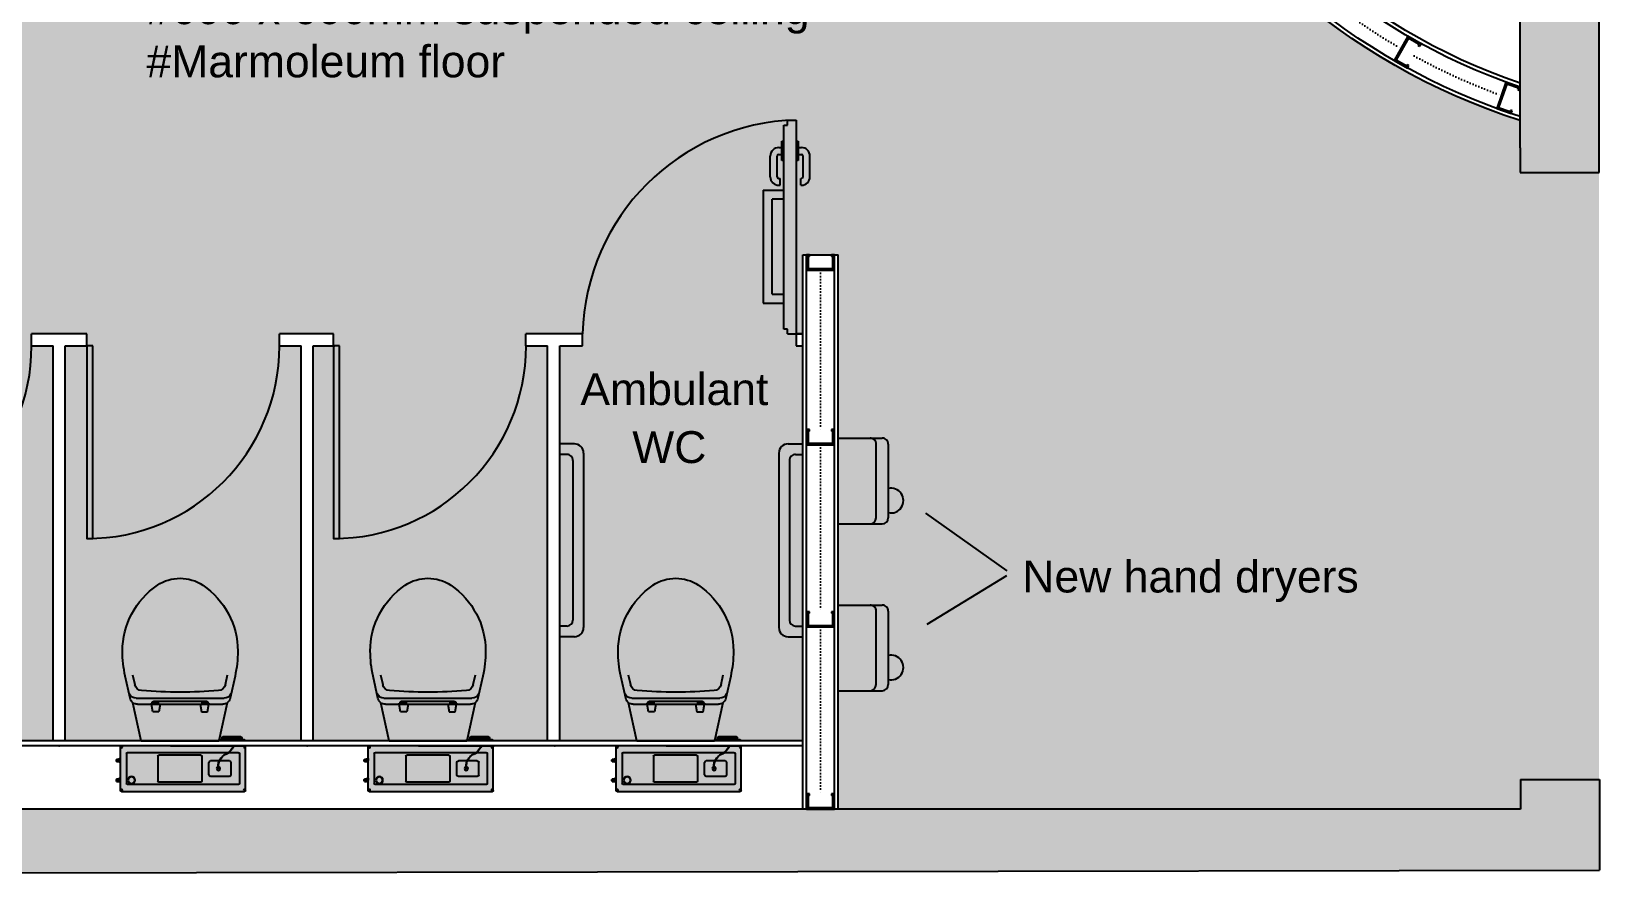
# Model space of a CAD drawing. Extents: x 210 to 10774, y 75 to 5506.
# Drawn here: x 5606 to 10774, y 75 to 2849 of the extents above; entities that cross this region are included whole.
import ezdxf

# ---------------------------------------------------------------- set-up
doc = ezdxf.new("R2010")
doc.units = 0
doc.linetypes.add('BATTING', pattern=[10.16254, 0.00254, -2.54, -5.08, -2.54])
doc.layers.get('0').update_dxf_attribs({"linetype": 'CONTINUOUS'})
for name, color, linetype in [('A-SANITARY', 7, 'CONTINUOUS'), ('A-SANITARYFIXTURE-G', 7, 'CONTINUOUS'), ('A-WALL_HATCH', 254, 'CONTINUOUS'), ('A-WINDOW-G', 7, 'CONTINUOUS'), ('ANTI-STATIC_CARPET', 7, 'CONTINUOUS'), ('DOORS', 7, 'CONTINUOUS'), ('NEW_WALL', 7, 'CONTINUOUS'), ('TEXT_EXTRA', 7, 'CONTINUOUS'), ('WALLS', 7, 'CONTINUOUS')]:
    doc.layers.add(name, color=color, linetype=linetype)
doc.styles.get("Standard").update_dxf_attribs({"font": 'arial.ttf'})

# ---------------------------------------------------------------- blocks, each defined once
blk = doc.blocks.new('*U6')
at = {"layer": 'A-WALL_HATCH', "color": 254, "linetype": 'CONTINUOUS'}
for points in [[(10512.8, 2384.3), (10512.8, 5505.7), (10772.4, 2384.3)], [(10772.4, 2384.3), (10512.8, 5505.7), (10772.4, 5505.7)]]:
    blk.add_solid(points, dxfattribs=at)
blk = doc.blocks.new('*U7')
at = {"layer": 'ANTI-STATIC_CARPET', "color": 7, "linetype": 'CONTINUOUS'}
for points in [[(5738.4, 1852.6), (5738.4, 5247), (5789.5, 1852.6)], [(5789.5, 1852.6), (5738.4, 5247), (5789.5, 5247)], [(5789.5, 512.6), (5789.5, 5247), (6423.8, 512.6)], [(6423.8, 512.6), (5789.5, 5247), (6423.8, 5247)], [(6423.8, 1852.6), (6423.8, 5247), (6495, 1852.6)], [(6495, 1852.6), (6423.8, 5247), (6495, 5247)], [(6495, 1852.6), (6495, 5247), (6535, 1852.6)], [(6535, 1852.6), (6495, 5247), (6535, 5247)], [(6535, 1852.6), (6535, 5247), (6602.2, 1852.6)], [(6602.2, 1852.6), (6535, 5247), (6602.2, 5247)], [(6602.2, 512.6), (6602.2, 5247), (7236.4, 512.6)], [(7236.4, 512.6), (6602.2, 5247), (7236.4, 5247)], [(7236.4, 1852.6), (7236.4, 5247), (7307.6, 1852.6)], [(7307.6, 1852.6), (7236.4, 5247), (7307.6, 5247)], [(7307.6, 1852.6), (7307.6, 5247), (7347.6, 1852.6)], [(7347.6, 1852.6), (7307.6, 5247), (7347.6, 5247)], [(7347.6, 1852.6), (7347.6, 5247), (7422.8, 1852.6)], [(7422.8, 1852.6), (7347.6, 5247), (7422.8, 5247)], [(7422.8, 1852.6), (7422.8, 5247), (7422.8, 1812.6)], [(7422.8, 1812.6), (7422.8, 5247), (7422.8, 5247)], [(7422.8, 512.6), (7422.8, 5247), (8127, 512.6)], [(8127, 512.6), (7422.8, 5247), (8127, 5247)], [(8127, 1852.6), (8127, 5247), (8148.3, 1852.6)], [(8148.3, 1852.6), (8127, 5247), (8148.3, 5247)], [(8148.3, 2112.3), (8148.3, 5247), (8265.3, 2112.3)], [(8265.3, 2112.3), (8148.3, 5247), (8265.3, 5247)], [(8265.3, 287.3), (8265.3, 5247), (8947, 287.3)], [(8947, 287.3), (8265.3, 5247), (8947, 5247)], [(4972.8, 512.6), (4972.8, 5196.7), (5607.1, 512.6)], [(5607.1, 512.6), (4972.8, 5196.7), (5607.1, 5196.7)], [(5607.1, 1852.6), (5607.1, 5196.7), (5678.3, 1852.6)], [(5678.3, 1852.6), (5607.1, 5196.7), (5678.3, 5196.7)], [(5678.3, 1852.6), (5678.3, 5196.7), (5718.3, 1852.6)], [(5718.3, 1852.6), (5678.3, 5196.7), (5718.3, 5196.7)], [(5718.3, 1852.6), (5718.3, 5196.7), (5738.4, 1852.6)], [(5738.4, 1852.6), (5718.3, 5196.7), (5738.4, 5196.7)], [(8947, 287.3), (8947, 5184.1), (8988.5, 287.3)], [(8988.5, 287.3), (8947, 5184.1), (8988.5, 4514.5)], [(9104.3, 287.3), (9104.3, 4846.8), (9210.4, 287.3)], [(9210.4, 287.3), (9104.3, 4846.8), (9210.4, 4846.8)], [(9074.8, 287.3), (8988.5, 4514.5), (9074.8, 4527)], [(8988.5, 287.3), (8988.5, 4514.5), (9074.8, 287.3)], [(9104.3, 287.3), (9074.8, 4527), (9104.3, 4531.3)], [(9074.8, 287.3), (9074.8, 4527), (9104.3, 287.3)], [(9210.4, 287.3), (9210.4, 3714.6), (9317.1, 287.3)], [(9317.1, 287.3), (9210.4, 3714.6), (9317.1, 3516.7)], [(9317.1, 287.3), (9317.1, 3516.7), (9352.3, 287.3)], [(9352.3, 287.3), (9317.1, 3516.7), (9352.3, 3451.4)], [(9352.3, 287.3), (9352.3, 3451.4), (9463.1, 287.3)], [(9463.1, 287.3), (9352.3, 3451.4), (9463.1, 3300.8)], [(9463.1, 287.3), (9463.1, 3300.8), (9529.5, 287.3)], [(9529.5, 287.3), (9463.1, 3300.8), (9529.5, 3210.5)], [(9529.5, 287.3), (9529.5, 3210.5), (9647.2, 287.3)], [(9647.2, 287.3), (9529.5, 3210.5), (9647.2, 3090)], [(9647.2, 287.3), (9647.2, 3090), (9738.5, 287.3)], [(9738.5, 287.3), (9647.2, 3090), (9738.5, 2996.5)], [(9738.5, 287.3), (9738.5, 2996.5), (9865.4, 287.3)], [(9865.4, 287.3), (9738.5, 2996.5), (9865.4, 2898.5)], [(9865.4, 287.3), (9865.4, 2898.5), (9975.2, 287.3)], [(9975.2, 287.3), (9865.4, 2898.5), (9975.2, 2813.7)], [(9975.2, 287.3), (9975.2, 2813.7), (10112.8, 287.3)], [(10112.8, 287.3), (9975.2, 2813.7), (10112.8, 2735.2)], [(10112.8, 287.3), (10112.8, 2735.2), (10235, 287.3)], [(10235, 287.3), (10112.8, 2735.2), (10235, 2665.5)], [(10235, 287.3), (10235, 2665.5), (10512.8, 287.3)], [(10512.8, 287.3), (10235, 2665.5), (10512.8, 2554.8)], [(10512.8, 287.3), (10512.8, 2384.3), (10513.7, 287.3)], [(10513.7, 287.3), (10512.8, 2384.3), (10513.7, 2384.3)], [(10513.7, 384.3), (10513.7, 2384.3), (10772.4, 384.3)], [(10772.4, 384.3), (10513.7, 2384.3), (10772.4, 2384.3)], [(5607.1, 512.6), (5607.1, 1812.6), (5678.3, 512.6)], [(5678.3, 512.6), (5607.1, 1812.6), (5678.3, 1812.6)], [(5718.3, 512.6), (5718.3, 1812.6), (5738.4, 512.6)], [(5738.4, 512.6), (5718.3, 1812.6), (5738.4, 1812.6)], [(5738.4, 512.6), (5738.4, 1812.6), (5789.5, 512.6)], [(5789.5, 512.6), (5738.4, 1812.6), (5789.5, 1812.6)], [(6423.8, 512.6), (6423.8, 1812.6), (6495, 512.6)], [(6495, 512.6), (6423.8, 1812.6), (6495, 1812.6)], [(6535, 512.6), (6535, 1812.6), (6602.2, 512.6)], [(6602.2, 512.6), (6535, 1812.6), (6602.2, 1812.6)], [(7236.4, 512.6), (7236.4, 1812.6), (7307.6, 512.6)], [(7307.6, 512.6), (7236.4, 1812.6), (7307.6, 1812.6)], [(7347.6, 512.6), (7347.6, 1812.6), (7422.8, 512.6)], [(7422.8, 512.6), (7347.6, 1812.6), (7422.8, 1812.6)], [(7422.8, 512.6), (7422.8, 1812.6), (7422.8, 512.6)], [(7422.8, 512.6), (7422.8, 1812.6), (7422.8, 1812.6)], [(8127, 512.6), (8127, 1812.6), (8148.3, 512.6)], [(8148.3, 512.6), (8127, 1812.6), (8148.3, 1812.6)]]:
    blk.add_solid(points, dxfattribs=at)
blk = doc.blocks.new('*U23')
at = {"color": 254, "linetype": 'CONTINUOUS'}
for points in [[(0, 68.7), (0, 213.6), (0.3, 65.2)], [(0.3, 65.2), (0, 213.6), (0.3, 213.6)], [(0.3, 65.2), (0.3, 213.6), (1.2, 61.9)], [(1.2, 61.9), (0.3, 213.6), (1.2, 213.6)], [(1.2, 61.9), (1.2, 213.6), (2.7, 58.7)], [(2.7, 58.7), (1.2, 213.6), (2.7, 213.6)], [(2.7, 58.7), (2.7, 213.6), (4.7, 55.9)], [(4.7, 55.9), (2.7, 213.6), (4.7, 213.6)], [(4.7, 55.9), (4.7, 213.6), (7.1, 53.4)], [(7.1, 53.4), (4.7, 213.6), (7.1, 213.6)], [(7.1, 53.4), (7.1, 213.6), (10, 51.4)], [(10, 51.4), (7.1, 213.6), (10, 213.6)], [(10, 51.4), (10, 213.6), (13.2, 49.9)], [(13.2, 49.9), (10, 213.6), (13.2, 213.6)], [(13.2, 49.9), (13.2, 213.6), (16.5, 49)], [(16.5, 49), (13.2, 213.6), (16.5, 213.6)], [(16.5, 49), (16.5, 213.6), (20, 48.7)], [(20, 48.7), (16.5, 213.6), (20, 213.6)], [(20, 48.7), (20, 213.6), (35.7, 48.7)], [(35.7, 48.7), (20, 213.6), (35.7, 213.6)], [(35.7, 48.7), (35.7, 213.6), (35.9, 48.7)], [(35.9, 48.7), (35.7, 213.6), (35.9, 213.6)], [(35.9, 48.7), (35.9, 213.6), (36.5, 48.7)], [(36.5, 48.7), (35.9, 213.6), (36.5, 213.6)], [(36.5, 48.7), (36.5, 213.6), (36.7, 48.7)], [(36.7, 48.7), (36.5, 213.6), (36.7, 213.6)], [(36.7, 30.6), (36.7, 213.6), (38.8, 23.9)], [(38.8, 23.9), (36.7, 213.6), (38.8, 213.6)], [(38.8, 23.9), (38.8, 213.6), (42.5, 16.8)], [(42.5, 16.8), (38.8, 213.6), (42.5, 213.6)], [(42.5, 16.8), (42.5, 213.6), (47.6, 10.6)], [(47.6, 10.6), (42.5, 213.6), (47.6, 213.6)], [(47.6, 10.6), (47.6, 213.6), (53.8, 5.5)], [(53.8, 5.5), (47.6, 213.6), (53.8, 213.6)], [(53.8, 5.5), (53.8, 213.6), (60.9, 1.8)], [(60.9, 1.8), (53.8, 213.6), (60.9, 213.6)], [(60.9, 1.8), (60.9, 213.6), (68.5, -0.6)], [(68.5, -0.6), (60.9, 213.6), (68.5, 213.6)], [(68.5, -0.6), (68.5, 213.6), (76.5, -1.3)], [(76.5, -1.3), (68.5, 213.6), (76.5, 213.6)], [(76.5, -1.3), (76.5, 213.6), (83.8, -0.7)], [(83.8, -0.7), (76.5, 213.6), (83.8, 213.6)], [(83.8, -0.7), (83.8, 213.6), (90.9, 1.3)], [(90.9, 1.3), (83.8, 213.6), (90.9, 213.6)], [(90.9, 1.3), (90.9, 213.6), (97.5, 4.5)], [(97.5, 4.5), (90.9, 213.6), (97.5, 213.6)], [(97.5, 4.5), (97.5, 213.6), (103.4, 8.8)], [(103.4, 8.8), (97.5, 213.6), (103.4, 213.6)], [(103.4, 8.8), (103.4, 213.6), (108.5, 14.1)], [(108.5, 14.1), (103.4, 213.6), (108.5, 213.6)], [(108.5, 14.1), (108.5, 213.6), (112.5, 20.2)], [(112.5, 20.2), (108.5, 213.6), (112.5, 213.6)], [(112.5, 20.2), (112.5, 213.6), (115.3, 27)], [(115.3, 27), (112.5, 213.6), (115.3, 213.6)], [(115.3, 27), (115.3, 213.6), (116.2, 31)], [(116.2, 31), (115.3, 213.6), (116.2, 213.6)], [(116.2, 48.7), (116.2, 213.6), (117, 48.7)], [(117, 48.7), (116.2, 213.6), (117, 213.6)], [(117, 48.7), (117, 213.6), (117.3, 48.7)], [(117.3, 48.7), (117, 213.6), (117.3, 213.6)], [(117.3, 48.7), (117.3, 213.6), (262, 48.7)], [(262, 48.7), (117.3, 213.6), (262, 213.6)], [(262, 48.7), (262, 213.6), (265.9, 49.1)], [(265.9, 49.1), (262, 213.6), (265.9, 213.6)], [(265.9, 49.1), (265.9, 213.6), (269.7, 50.2)], [(269.7, 50.2), (265.9, 213.6), (269.7, 213.6)], [(269.7, 50.2), (269.7, 213.6), (273.1, 52.1)], [(273.1, 52.1), (269.7, 213.6), (273.1, 213.6)], [(273.1, 52.1), (273.1, 213.6), (276.1, 54.6)], [(276.1, 54.6), (273.1, 213.6), (276.1, 213.6)], [(276.1, 54.6), (276.1, 213.6), (278.6, 57.6)], [(278.6, 57.6), (276.1, 213.6), (278.6, 213.6)], [(278.6, 57.6), (278.6, 213.6), (280.5, 61.1)], [(280.5, 61.1), (278.6, 213.6), (280.5, 213.6)], [(280.5, 61.1), (280.5, 213.6), (281.6, 64.8)], [(281.6, 64.8), (280.5, 213.6), (281.6, 213.6)], [(281.6, 64.8), (281.6, 213.6), (282, 68.7)], [(282, 68.7), (281.6, 213.6), (282, 213.6)], [(35.9, 36.8), (35.7, 39.5), (35.9, 44.1)], [(36.5, 31.5), (35.9, 44.1), (36.5, 47.1)], [(35.9, 36.8), (35.9, 44.1), (36.5, 31.5)], [(36.7, 30.6), (36.5, 47.1), (36.7, 48.7)], [(36.5, 31.5), (36.5, 47.1), (36.7, 30.6)], [(116.2, 31), (116.2, 48.7), (117, 34.1)], [(117, 34.1), (116.2, 48.7), (117, 43.6)], [(117, 34.1), (117, 43.6), (117.3, 41.4)]]:
    blk.add_solid(points, dxfattribs=at)
blk = doc.blocks.new('A$C46FF5BAC')
at = {"layer": 'A-SANITARYFIXTURE-G'}
for p, q in [((0, 213.6), (282, 213.6)), ((0, 213.6), (0, 68.7)), ((282, 213.6), (282, 68.7)), ((20, 88.7), (262, 88.7)), ((262, 48.7), (20, 48.7))]:
    blk.add_line(p, q, dxfattribs=at)
for centre, radius, start, end in [((20, 108.7), 20, 180, 270), ((262, 108.7), 20, 270, 0), ((20, 68.7), 20, 180, 270), ((262, 68.7), 20, 270, 0), ((76.5, 39.5), 40.8, 166.9264, 13.0736)]:
    blk.add_arc(centre, radius, start, end, dxfattribs=at)
at = {"color": 254}
blk.add_blockref('*U23', (0, 0), dxfattribs=at)
blk = doc.blocks.new('*U22')
at = {"layer": 'A-SANITARY', "color": 254, "linetype": 'CONTINUOUS'}
for points in [[(149.8, 167), (120.5, 664), (149.8, 682)], [(181.7, 167), (149.8, 682), (181.7, 694.8)], [(149.8, 167), (149.8, 682), (181.7, 167)], [(215.4, 167), (181.7, 694.8), (215.4, 702)], [(181.7, 167), (181.7, 694.8), (215.4, 167)], [(215.4, 167), (215.4, 702), (249, 167)], [(249, 167), (215.4, 702), (249, 694.8)], [(249, 167), (249, 694.8), (281, 167)], [(281, 167), (249, 694.8), (281, 682)], [(281, 167), (281, 682), (310.3, 167)], [(310.3, 167), (281, 682), (310.3, 664.1)], [(77.3, 213.7), (77, 619.8), (77.3, 620.2)], [(77.4, 212.9), (77.3, 620.2), (77.4, 620.4)], [(77.3, 213.7), (77.3, 620.2), (77.4, 212.9)], [(77.4, 212.9), (77.4, 620.4), (77.5, 212.7)], [(77.5, 212.7), (77.4, 620.4), (77.5, 620.4)], [(87, 170), (77.5, 620.4), (87, 632.1)], [(77.5, 212.7), (77.5, 620.4), (87, 170)], [(87.6, 169.9), (87, 632.1), (87.6, 632.8)], [(87, 170), (87, 632.1), (87.6, 169.9)], [(88.1, 169.8), (87.6, 632.8), (88.1, 633.5)], [(87.6, 169.9), (87.6, 632.8), (88.1, 169.8)], [(88.7, 169.5), (88.1, 633.5), (88.7, 634.1)], [(88.1, 169.8), (88.1, 633.5), (88.7, 169.5)], [(89.1, 169.1), (88.7, 634.1), (89.1, 634.7)], [(88.7, 169.5), (88.7, 634.1), (89.1, 169.1)], [(89.5, 168.7), (89.1, 634.7), (89.5, 635.2)], [(89.1, 169.1), (89.1, 634.7), (89.5, 168.7)], [(89.8, 168.1), (89.5, 635.2), (89.8, 635.5)], [(89.5, 168.7), (89.5, 635.2), (89.8, 168.1)], [(89.9, 167.6), (89.8, 635.5), (89.9, 635.7)], [(89.8, 168.1), (89.8, 635.5), (89.9, 167.6)], [(90, 167), (89.9, 635.7), (90, 635.8)], [(89.9, 167.6), (89.9, 635.7), (90, 167)], [(94.6, 167), (90, 635.8), (94.6, 641.4)], [(90, 167), (90, 635.8), (94.6, 167)], [(120.5, 167), (94.6, 641.4), (120.5, 664)], [(94.6, 167), (94.6, 641.4), (120.5, 167)], [(120.5, 167), (120.5, 664), (149.8, 167)], [(310.3, 167), (310.3, 664.1), (336.2, 167)], [(336.2, 167), (310.3, 664.1), (336.2, 641.4)], [(336.2, 167), (336.2, 641.4), (343.2, 167)], [(343.2, 167), (336.2, 641.4), (343.2, 632.9)], [(343.2, 167), (343.2, 632.9), (357.9, 233.5)], [(357.9, 233.5), (343.2, 632.9), (357.9, 614.7)], [(50.6, 306.6), (39.3, 545.9), (50.6, 572.4)], [(51.9, 302.4), (50.6, 572.4), (51.9, 575.5)], [(50.6, 306.6), (50.6, 572.4), (51.9, 302.4)], [(53.9, 298.5), (51.9, 575.5), (53.9, 580.2)], [(51.9, 302.4), (51.9, 575.5), (53.9, 298.5)], [(55.9, 296), (53.9, 580.2), (55.9, 584.8)], [(53.9, 298.5), (53.9, 580.2), (55.9, 296)], [(56.6, 295.1), (55.9, 584.8), (56.6, 586)], [(55.9, 296), (55.9, 584.8), (56.6, 295.1)], [(59.8, 292.1), (56.6, 586), (59.8, 591.7)], [(56.6, 295.1), (56.6, 586), (59.8, 292.1)], [(72.8, 233.6), (59.8, 591.7), (72.8, 614.7)], [(59.8, 292.1), (59.8, 591.7), (72.8, 233.6)], [(74.5, 226.1), (72.8, 614.7), (74.5, 616.8)], [(72.8, 233.6), (72.8, 614.7), (74.5, 226.1)], [(75.1, 223.5), (74.5, 616.8), (75.1, 617.5)], [(74.5, 226.1), (74.5, 616.8), (75.1, 223.5)], [(75.6, 221), (75.1, 617.5), (75.6, 618.2)], [(75.1, 223.5), (75.1, 617.5), (75.6, 221)], [(76.2, 218.6), (75.6, 618.2), (76.2, 618.8)], [(75.6, 221), (75.6, 618.2), (76.2, 218.6)], [(76.6, 216.6), (76.2, 618.8), (76.6, 619.4)], [(76.2, 218.6), (76.2, 618.8), (76.6, 216.6)], [(77, 214.9), (76.6, 619.4), (77, 619.8)], [(76.6, 216.6), (76.6, 619.4), (77, 214.9)], [(77, 214.9), (77, 619.8), (77.3, 213.7)], [(357.9, 233.5), (357.9, 614.7), (370.9, 292.1)], [(370.9, 292.1), (357.9, 614.7), (370.9, 591.7)], [(370.9, 292.1), (370.9, 591.7), (374.1, 295.1)], [(374.1, 295.1), (370.9, 591.7), (374.1, 586)], [(374.1, 295.1), (374.1, 586), (374.8, 296)], [(374.8, 296), (374.1, 586), (374.8, 584.8)], [(374.8, 296), (374.8, 584.8), (376.8, 298.5)], [(376.8, 298.5), (374.8, 584.8), (376.8, 580.2)], [(376.8, 298.5), (376.8, 580.2), (378.8, 302.4)], [(378.8, 302.4), (376.8, 580.2), (378.8, 575.5)], [(378.8, 302.4), (378.8, 575.5), (380.1, 306.6)], [(380.1, 306.6), (378.8, 575.5), (380.1, 572.5)], [(380.1, 306.6), (380.1, 572.5), (391.7, 359.2)], [(391.7, 359.2), (380.1, 572.5), (391.7, 545.7)], [(39.3, 362.8), (28.9, 504.9), (39.3, 545.9)], [(39.3, 362.8), (39.3, 545.9), (50.6, 306.6)], [(391.7, 359.2), (391.7, 545.7), (397, 383.6)], [(397, 383.6), (391.7, 545.7), (397, 524.2)], [(397, 383.6), (397, 524.2), (401.9, 429.7)], [(401.9, 429.7), (397, 524.2), (401.9, 504.4)], [(27.6, 420.6), (25, 462.8), (27.6, 491.3)], [(28.9, 414.3), (27.6, 491.3), (28.9, 504.9)], [(27.6, 420.6), (27.6, 491.3), (28.9, 414.3)], [(28.9, 414.3), (28.9, 504.9), (39.3, 362.8)], [(401.9, 429.7), (401.9, 504.4), (405.4, 462)], [(12.6, 170), (12.5, 177), (12.6, 177.6)], [(12.5, 170), (12.5, 177), (12.6, 170)], [(12.7, 170), (12.6, 177.6), (12.7, 178.1)], [(12.6, 170), (12.6, 177.6), (12.7, 170)], [(13, 170), (12.7, 178.1), (13, 178.6)], [(12.7, 170), (12.7, 178.1), (13, 170)], [(13.4, 170), (13, 178.6), (13.4, 179.1)], [(13, 170), (13, 178.6), (13.4, 170)], [(13.8, 170), (13.4, 179.1), (13.8, 179.5)], [(13.4, 170), (13.4, 179.1), (13.8, 170)], [(14.4, 170), (13.8, 179.5), (14.4, 179.7)], [(13.8, 170), (13.8, 179.5), (14.4, 170)], [(14.9, 170), (14.4, 179.7), (14.9, 179.9)], [(14.4, 170), (14.4, 179.7), (14.9, 170)], [(15.5, 170), (14.9, 179.9), (15.5, 180)], [(14.9, 170), (14.9, 179.9), (15.5, 170)], [(15.5, 170), (15.5, 180), (25, 170)], [(25, 170), (15.5, 180), (25, 180)], [(25, 170), (25, 180), (27.6, 170)], [(27.6, 170), (25, 180), (27.6, 180)], [(27.6, 170), (27.6, 180), (28.9, 170)], [(28.9, 170), (27.6, 180), (28.9, 180)], [(28.9, 170), (28.9, 180), (39.3, 170)], [(39.3, 170), (28.9, 180), (39.3, 180)], [(39.3, 170), (39.3, 180), (50.6, 170)], [(50.6, 170), (39.3, 180), (50.6, 180)], [(50.6, 170), (50.6, 180), (51.9, 170)], [(51.9, 170), (50.6, 180), (51.9, 180)], [(51.9, 170), (51.9, 180), (53.9, 170)], [(53.9, 170), (51.9, 180), (53.9, 180)], [(53.9, 170), (53.9, 180), (55.9, 170)], [(55.9, 170), (53.9, 180), (55.9, 180)], [(55.9, 170), (55.9, 180), (56.6, 170)], [(56.6, 170), (55.9, 180), (56.6, 180)], [(56.6, 170), (56.6, 180), (59.8, 170)], [(59.8, 170), (56.6, 180), (59.8, 180)], [(59.8, 170), (59.8, 180), (72.8, 170)], [(72.8, 170), (59.8, 180), (72.8, 180)], [(72.8, 170), (72.8, 180), (74.5, 170)], [(74.5, 170), (72.8, 180), (74.5, 180)], [(74.5, 170), (74.5, 180), (75.1, 170)], [(75.1, 170), (74.5, 180), (75.1, 179.9)], [(75.1, 170), (75.1, 179.9), (75.6, 170)], [(75.6, 170), (75.1, 179.9), (75.6, 179.7)], [(75.6, 170), (75.6, 179.7), (76.2, 170)], [(76.2, 170), (75.6, 179.7), (76.2, 179.5)], [(76.2, 170), (76.2, 179.5), (76.6, 170)], [(76.6, 170), (76.2, 179.5), (76.6, 179.1)], [(76.6, 170), (76.6, 179.1), (77, 170)], [(77, 170), (76.6, 179.1), (77, 178.6)], [(77, 170), (77, 178.6), (77.3, 170)], [(77.3, 170), (77, 178.6), (77.3, 178.1)], [(77.3, 170), (77.3, 178.1), (77.4, 170)], [(77.4, 170), (77.3, 178.1), (77.4, 177.6)], [(77.4, 170), (77.4, 177.6), (77.5, 170)], [(77.5, 170), (77.4, 177.6), (77.5, 177)], [(0.1, 2.4), (0, 147.5), (0.1, 147.6)], [(0, 2.5), (0, 147), (0, 147.5)], [(0, 2.5), (0, 147.5), (0.1, 2.4)], [(0, 3), (0, 147), (0, 2.5)], [(0.2, 2), (0.1, 147.6), (0.2, 148)], [(0.1, 2.4), (0.1, 147.6), (0.2, 2)], [(0.4, 1.5), (0.2, 148.1), (0.4, 148.5)], [(0.2, 1.9), (0.2, 148), (0.2, 148.1)], [(0.2, 1.9), (0.2, 148.1), (0.4, 1.5)], [(0.2, 2), (0.2, 148), (0.2, 1.9)], [(0.5, 1.4), (0.4, 148.5), (0.5, 148.7)], [(0.4, 1.5), (0.4, 148.5), (0.5, 1.4)], [(0.7, 1.1), (0.5, 148.7), (0.7, 148.9)], [(0.5, 1.4), (0.5, 148.7), (0.7, 1.1)], [(0.9, 0.9), (0.7, 148.9), (0.9, 149.1)], [(0.7, 1.1), (0.7, 148.9), (0.9, 0.9)], [(1.1, 0.7), (0.9, 149.1), (1.1, 149.3)], [(0.9, 0.9), (0.9, 149.1), (1.1, 0.7)], [(1.3, 0.5), (1.1, 149.3), (1.3, 149.5)], [(1.1, 0.7), (1.1, 149.3), (1.3, 0.5)], [(1.5, 0.4), (1.3, 149.5), (1.5, 149.6)], [(1.3, 0.5), (1.3, 149.5), (1.5, 0.4)], [(1.9, 0.2), (1.5, 149.6), (1.9, 149.8)], [(1.5, 0.4), (1.5, 149.6), (1.9, 0.2)], [(1.9, 0.2), (1.9, 149.8), (2, 0.2)], [(2, 0.2), (1.9, 149.8), (2, 149.8)], [(2.4, 0.1), (2, 149.8), (2.4, 149.9)], [(2, 0.2), (2, 149.8), (2.4, 0.1)], [(2.4, 0.1), (2.4, 149.9), (2.5, 0)], [(2.5, 0), (2.4, 149.9), (2.5, 149.9)], [(3, 0), (2.5, 149.9), (3, 150)], [(2.5, 0), (2.5, 149.9), (3, 0)], [(3, 0), (3, 150), (12.5, 0)], [(12.5, 0), (3, 150), (12.5, 150)], [(12.5, 0), (12.5, 150), (12.6, 0)], [(12.6, 0), (12.5, 150), (12.6, 150)], [(12.6, 0), (12.6, 150), (12.7, 0)], [(12.7, 0), (12.6, 150), (12.7, 150)], [(12.7, 0), (12.7, 150), (13, 0)], [(13, 0), (12.7, 150), (13, 150)], [(13, 0), (13, 150), (13.4, 0)], [(13.4, 0), (13, 150), (13.4, 150)], [(13.4, 0), (13.4, 150), (13.8, 0)], [(13.8, 0), (13.4, 150), (13.8, 150)], [(13.8, 0), (13.8, 150), (14.4, 0)], [(14.4, 0), (13.8, 150), (14.4, 150)], [(14.4, 0), (14.4, 150), (14.9, 0)], [(14.9, 0), (14.4, 150), (14.9, 150)], [(14.9, 0), (14.9, 150), (15.5, 0)], [(15.5, 0), (14.9, 150), (15.5, 150)], [(15.5, 0), (15.5, 150), (25, 0)], [(25, 0), (15.5, 150), (25, 150)], [(25, 0), (25, 150), (27.6, 0)], [(27.6, 0), (25, 150), (27.6, 150)], [(27.6, 0), (27.6, 150), (28.9, 0)], [(28.9, 0), (27.6, 150), (28.9, 150)], [(28.9, 0), (28.9, 150), (39.3, 0)], [(39.3, 0), (28.9, 150), (39.3, 150)], [(39.3, 0), (39.3, 150), (50.6, 0)], [(50.6, 0), (39.3, 150), (50.6, 150)], [(50.6, 0), (50.6, 150), (51.9, 0)], [(51.9, 0), (50.6, 150), (51.9, 150)], [(51.9, 0), (51.9, 150), (53.9, 0)], [(53.9, 0), (51.9, 150), (53.9, 150)], [(53.9, 0), (53.9, 150), (55.9, 0)], [(55.9, 0), (53.9, 150), (55.9, 150)], [(55.9, 0), (55.9, 150), (56.6, 0)], [(56.6, 0), (55.9, 150), (56.6, 150)], [(56.6, 0), (56.6, 150), (59.8, 0)], [(59.8, 0), (56.6, 150), (59.8, 150)], [(59.8, 0), (59.8, 150), (72.8, 0)], [(72.8, 0), (59.8, 150), (72.8, 150)], [(72.8, 0), (72.8, 150), (74.5, 0)], [(74.5, 0), (72.8, 150), (74.5, 150)], [(74.5, 0), (74.5, 150), (75.1, 0)], [(75.1, 0), (74.5, 150), (75.1, 150)], [(75.1, 0), (75.1, 150), (75.6, 0)], [(75.6, 0), (75.1, 150), (75.6, 150)], [(75.6, 0), (75.6, 150), (76.2, 0)], [(76.2, 0), (75.6, 150), (76.2, 150)], [(76.2, 0), (76.2, 150), (76.6, 0)], [(76.6, 0), (76.2, 150), (76.6, 150)], [(76.6, 0), (76.6, 150), (77, 0)], [(77, 0), (76.6, 150), (77, 150)], [(77, 0), (77, 150), (77.3, 0)], [(77.3, 0), (77, 150), (77.3, 150)], [(77.3, 0), (77.3, 150), (77.4, 0)], [(77.4, 0), (77.3, 150), (77.4, 150)], [(77.4, 0), (77.4, 150), (77.5, 0)], [(77.5, 0), (77.4, 150), (77.5, 150)], [(77.5, 0), (77.5, 150), (87, 0)], [(87, 0), (77.5, 150), (87, 150)], [(87, 0), (87, 150), (87.6, 0)], [(87.6, 0), (87, 150), (87.6, 150)], [(87.6, 0), (87.6, 150), (88.1, 0)], [(88.1, 0), (87.6, 150), (88.1, 150)], [(88.1, 0), (88.1, 150), (88.7, 0)], [(88.7, 0), (88.1, 150), (88.7, 150)], [(88.7, 0), (88.7, 150), (89.1, 0)], [(89.1, 0), (88.7, 150), (89.1, 150)], [(89.1, 0), (89.1, 150), (89.5, 0)], [(89.5, 0), (89.1, 150), (89.5, 150)], [(89.5, 0), (89.5, 150), (89.8, 0)], [(89.8, 0), (89.5, 150), (89.8, 150)], [(89.8, 0), (89.8, 150), (89.9, 0)], [(89.9, 0), (89.8, 150), (89.9, 150)], [(89.9, 0), (89.9, 150), (90, 0)], [(90, 0), (89.9, 150), (90, 150)], [(90, 0), (90, 150), (94.6, 0)], [(94.6, 0), (90, 150), (94.6, 150)], [(94.6, 0), (94.6, 150), (120.5, 0)], [(120.5, 0), (94.6, 150), (120.5, 150)], [(120.5, 0), (120.5, 150), (149.8, 0)], [(149.8, 0), (120.5, 150), (149.8, 150)], [(149.8, 0), (149.8, 150), (181.7, 0)], [(181.7, 0), (149.8, 150), (181.7, 150)], [(181.7, 0), (181.7, 150), (215.4, 0)], [(215.4, 0), (181.7, 150), (215.4, 150)], [(215.4, 0), (215.4, 150), (249, 0)], [(249, 0), (215.4, 150), (249, 150)], [(249, 0), (249, 150), (281, 0)], [(281, 0), (249, 150), (281, 150)], [(281, 0), (281, 150), (310.3, 0)], [(310.3, 0), (281, 150), (310.3, 150)], [(310.3, 0), (310.3, 150), (336.2, 0)], [(336.2, 0), (310.3, 150), (336.2, 150)], [(336.2, 0), (336.2, 150), (343.2, 0)], [(343.2, 0), (336.2, 150), (343.2, 150)], [(343.2, 0), (343.2, 150), (357.9, 0)], [(357.9, 0), (343.2, 150), (357.9, 150)], [(357.9, 0), (357.9, 150), (370.9, 0)], [(370.9, 0), (357.9, 150), (370.9, 150)], [(370.9, 0), (370.9, 150), (374.1, 0)], [(374.1, 0), (370.9, 150), (374.1, 150)], [(374.1, 0), (374.1, 150), (374.8, 0)], [(374.8, 0), (374.1, 150), (374.8, 150)], [(374.8, 0), (374.8, 150), (376.8, 0)], [(376.8, 0), (374.8, 150), (376.8, 150)], [(376.8, 0), (376.8, 150), (378.8, 0)], [(378.8, 0), (376.8, 150), (378.8, 150)], [(378.8, 0), (378.8, 150), (380.1, 0)], [(380.1, 0), (378.8, 150), (380.1, 150)], [(380.1, 0), (380.1, 150), (391.7, 0)], [(391.7, 0), (380.1, 150), (391.7, 150)], [(391.7, 0), (391.7, 150), (397, 0)], [(397, 0), (391.7, 150), (397, 150)], [(397, 0), (397, 150), (401.9, 0)], [(401.9, 0), (397, 150), (401.9, 150)], [(401.9, 0), (401.9, 150), (405.4, 0)], [(405.4, 0), (401.9, 150), (405.4, 150)], [(405.4, 0), (405.4, 150), (409, 0)], [(409, 0), (405.4, 150), (409, 150)], [(409, 0), (409, 150), (409.5, 0)], [(409.5, 0), (409, 150), (409.5, 149.9)], [(409.5, 0), (409.5, 149.9), (409.6, 0.1)], [(409.6, 0.1), (409.5, 149.9), (409.6, 149.9)], [(409.6, 0.1), (409.6, 149.9), (410, 0.2)], [(410, 0.2), (409.6, 149.9), (410, 149.8)], [(410, 0.2), (410, 149.8), (410.1, 0.2)], [(410.1, 0.2), (410, 149.8), (410.1, 149.8)], [(410.1, 0.2), (410.1, 149.8), (410.5, 0.4)], [(410.5, 0.4), (410.1, 149.8), (410.5, 149.6)], [(410.5, 0.4), (410.5, 149.6), (410.7, 0.5)], [(410.7, 0.5), (410.5, 149.6), (410.7, 149.5)], [(410.7, 0.5), (410.7, 149.5), (410.9, 0.7)], [(410.9, 0.7), (410.7, 149.5), (410.9, 149.3)], [(410.9, 0.7), (410.9, 149.3), (411.1, 0.9)], [(411.1, 0.9), (410.9, 149.3), (411.1, 149.1)], [(411.1, 0.9), (411.1, 149.1), (411.3, 1.1)], [(411.3, 1.1), (411.1, 149.1), (411.3, 148.9)], [(411.3, 1.1), (411.3, 148.9), (411.5, 1.4)], [(411.5, 1.4), (411.3, 148.9), (411.5, 148.7)], [(411.5, 1.4), (411.5, 148.7), (411.6, 1.5)], [(411.6, 1.5), (411.5, 148.7), (411.6, 148.5)], [(411.6, 1.5), (411.6, 148.5), (411.8, 1.9)], [(411.8, 1.9), (411.6, 148.5), (411.8, 148.1)], [(411.8, 1.9), (411.8, 148.1), (411.8, 2)], [(411.8, 2), (411.8, 148.1), (411.8, 148)], [(411.8, 2), (411.8, 148), (411.9, 2.4)], [(411.9, 2.4), (411.8, 148), (411.9, 147.6)], [(411.9, 2.4), (411.9, 147.6), (412, 2.5)], [(412, 2.5), (411.9, 147.6), (412, 147.5)], [(412, 2.5), (412, 147.5), (412, 3)], [(412, 3), (412, 147.5), (412, 147)]]:
    blk.add_solid(points, dxfattribs=at)
blk = doc.blocks.new('A$C3FCB6D8E')
at = {"layer": 'A-SANITARY'}
for p, q in [((34.4, 379.7), (50.6, 306.6)), ((66.2, 351.6), (58.9, 384.4)), ((371.8, 384.4), (364.5, 351.6)), ((380.1, 306.6), (396.4, 379.7)), ((59.8, 292.1), (87.5, 167)), ((360.2, 307), (70.6, 307)), ((118.4, 287), (75, 287)), ((312.4, 287), (118.4, 287)), ((125.4, 262), (121, 287)), ((145.4, 262), (125.4, 262)), ((127.4, 293), (143.4, 293)), ((127.4, 287), (127.4, 293)), ((302.4, 297), (128.4, 297)), ((143.4, 293), (143.4, 287)), ((149.8, 287), (145.4, 262)), ((281, 287), (285.4, 262)), ((285.4, 262), (305.4, 262)), ((287.4, 293), (287.4, 287)), ((303.4, 293), (287.4, 293)), ((303.4, 287), (303.4, 293)), ((305.4, 262), (309.8, 287)), ((355.7, 287), (312.4, 287)), ((343.2, 167), (370.9, 292.1)), ((3, 170), (87, 170)), ((12.5, 177), (12.5, 170)), ((15.5, 180), (74.5, 180)), ((77.5, 177), (77.5, 170)), ((343.2, 167), (87.5, 167)), ((343.2, 167), (90, 167)), ((0, 3), (0, 147)), ((246.5, 150), (3, 150)), ((19.8, 124.4), (19.8, 25.7)), ((22.8, 127.4), (93.5, 127.4)), ((93.5, 127.4), (146.5, 127.4)), ((143.6, 116.4), (143.6, 33.6)), ((146.5, 127.4), (165.5, 127.4)), ((146.6, 119.4), (285.4, 119.4)), ((165.5, 127.4), (342.5, 127.4)), ((246.5, 150), (409, 150)), ((288.4, 116.4), (288.4, 33.6)), ((342.5, 127.4), (389.3, 127.4)), ((392.3, 124.4), (392.3, 25.7)), ((412, 3), (412, 147)), ((412.5, 108.5), (412, 108.5)), ((412.5, 108.5), (412.5, 102)), ((412.5, 108.5), (417.5, 106.5)), ((425, 104.5), (413.5, 104.5)), ((417.5, 106.5), (417.5, 104.5)), ((425, 106), (417.5, 106)), ((420.5, 100), (420.5, 104)), ((425, 104.5), (421, 104.5)), ((425, 106), (425, 104.5)), ((425.5, 100), (425.5, 104)), ((47.5, 55), (47.5, 95)), ((53, 100.5), (93.5, 100.5)), ((93.5, 100.5), (115, 100.5)), ((120.5, 55), (120.5, 95)), ((412.5, 95.5), (412, 95.5)), ((412.5, 95.5), (412.5, 102)), ((412.5, 95.5), (417.5, 97.5)), ((425, 99.5), (413.5, 99.5)), ((417.5, 97.5), (417.5, 99.5)), ((425, 98), (417.5, 98)), ((425, 98), (425, 99.5)), ((165.5, 0), (3, 0)), ((22.8, 22.7), (93.5, 22.7)), ((53, 49.5), (93.5, 49.5)), ((93.5, 49.5), (115, 49.5)), ((93.5, 22.7), (246.5, 22.7)), ((146.6, 30.6), (285.4, 30.6)), ((409, 0), (165.5, 0)), ((246.5, 22.7), (265.5, 22.7)), ((265.5, 22.7), (342.5, 22.7)), ((342.5, 22.7), (389.3, 22.7)), ((412.5, 43.5), (412, 43.5)), ((412.5, 30.5), (412, 30.5)), ((412.5, 43.5), (412.5, 37)), ((412.5, 43.5), (417.5, 41.5)), ((412.5, 30.5), (412.5, 37)), ((412.5, 30.5), (417.5, 32.5)), ((425, 39.5), (413.5, 39.5)), ((425, 34.5), (413.5, 34.5)), ((417.5, 41.5), (417.5, 39.5)), ((425, 41), (417.5, 41)), ((417.5, 32.5), (417.5, 34.5)), ((425, 33), (417.5, 33)), ((420.5, 35), (420.5, 39)), ((425, 39.5), (421, 39.5)), ((425, 41), (425, 39.5)), ((425, 33), (425, 34.5)), ((425.5, 35), (425.5, 39))]:
    blk.add_line(p, q, dxfattribs=at)
for centre, radius in [((4, 146), 2.5), ((408, 146), 2.5), ((89.2, 75), 6), ((89.2, 75), 4.8), ((4, 4), 2.5), ((375.5, 37), 12), ((375.5, 37), 10.5), ((408, 4), 2.5)]:
    blk.add_circle(centre, radius, dxfattribs=at)
for centre, radius, start, end in [((287.5, 462), 262.2, 124.145, 180), ((215.4, 568.4), 133.6, 55.855, 124.145), ((143.2, 462), 262.2, 0, 55.855), ((405.5, 462), 380.1, 180.004, 192.5), ((25.2, 462), 380.1, 347.5, 359.996), ((70.6, 332), 25, 205.488, 270), ((90.6, 357), 25, 192.5, 265.408), ((215.4, 1910.2), 1583.2, 265.408, 274.592), ((340.1, 357), 25, 274.592, 347.5), ((360.2, 332), 25, 269.999, 334.512), ((75, 312), 25, 192.497, 232.568), ((75, 312), 25, 232.573, 270.002), ((118.4, 292), 5, 270, 0), ((128.4, 292), 5, 90, 180.001), ((302.4, 292), 5, 359.999, 90), ((312.4, 292), 5, 180, 270), ((355.7, 312), 25, 269.998, 307.427), ((355.7, 312), 25, 307.432, 347.503), ((3, 167), 3, 90, 180), ((15.5, 177), 3, 90, 180), ((74.5, 177), 3, 0, 90), ((87, 167), 3, 0, 90), ((3, 147), 3, 90, 180), ((22.8, 124.4), 3, 90, 180), ((90.1, 170.8), 55.4, 202.0161, 248.9729), ((90.5, 170.7), 54.7, 202.2799, 248.8349), ((43.3, 82.1), 45.8, 350.5269, 53.9505), ((43.4, 82.2), 46.4, 350.4942, 53.9169), ((146.6, 116.4), 3, 90, 180), ((285.4, 116.4), 3, 0, 90), ((389.3, 124.4), 3, 0, 90), ((409, 147), 3, 0, 90), ((421, 104), 0.5, 90, 180), ((425, 104), 0.5, 0, 90), ((53, 95), 5.52, 90, 180), ((53, 55), 5.52, 180, 270), ((115, 95), 5.52, 0, 90), ((115, 55), 5.52, 270, 0), ((421, 100), 0.5, 180, 270), ((425, 100), 0.5, 270, 0), ((3, 3), 3, 180, 270), ((22.8, 25.7), 3, 180, 270), ((146.6, 33.6), 3, 180, 270), ((285.4, 33.6), 3, 270, 0), ((389.3, 25.7), 3, 270, 0), ((409, 3), 3, 270, 0), ((421, 39), 0.5, 90, 180), ((421, 35), 0.5, 180, 270), ((425, 39), 0.5, 0, 90), ((425, 35), 0.5, 270, 0)]:
    blk.add_arc(centre, radius, start, end, dxfattribs=at)
at = {"layer": 'A-SANITARY', "color": 254}
blk.add_blockref('*U22', (0, 0), dxfattribs=at)
blk = doc.blocks.new('*X14')
at = {"layer": 'TEXT_EXTRA'}
blk.add_line((8552.7, 1261.9), (8821.3, 1072.1), dxfattribs=at)
blk.add_solid([(8538.3, 1241.5), (8430.2, 1348.4), (8567.1, 1282.3)], dxfattribs=at)
blk = doc.blocks.new('*X15')
at = {"layer": 'TEXT_EXTRA'}
blk.add_line((8558.2, 896.4), (8821.3, 1057.1), dxfattribs=at)
blk.add_solid([(8571.2, 875.1), (8430.2, 818.3), (8545.2, 917.8)], dxfattribs=at)
blk = doc.blocks.new('*X20')
at = {"layer": 'TEXT_EXTRA', "color": 0, "linetype": 'CONTINUOUS'}
for s, p in [('#600 x 600mm suspended ceiling', (5985.8, 2872.5)), ('#Marmoleum floor', (5985.8, 2697.5))]:
    blk.add_text(s, height=105, dxfattribs=at).set_placement(p)
blk = doc.blocks.new('*U21')
at = {"layer": 'A-WALL_HATCH', "color": 254, "linetype": 'CONTINUOUS'}
for points in [[(10774.1, 86.3), (10513.7, 384.3), (10774.1, 384.5)], [(10513.7, 85.9), (10513.7, 384.3), (10774.1, 86.3)], [(10774.1, 86.3), (10774.1, 384.5), (10774.3, 86.3)], [(4220, 74.9), (4220, 287.3), (8801.6, 82.9)], [(8801.6, 82.9), (4220, 287.3), (8801.6, 287.3)], [(10513.7, 85.9), (8801.6, 287.3), (10513.7, 287.5)], [(8801.6, 82.9), (8801.6, 287.3), (10513.7, 85.9)]]:
    blk.add_solid(points, dxfattribs=at)

msp = doc.modelspace()

# ---------------------------------------------------------------- linework, layer by layer
for p in [(5698.3, 495.6), (6515, 495.6), (7331.6, 495.6)]:
    msp.add_point(p)
at = {"layer": 'A-SANITARY', "linetype": 'CONTINUOUS'}
for p, q in [((5789.5, 1852.6), (5607.1, 1852.6)), ((5607.1, 1812.6), (5607.1, 1852.6)), ((5607.1, 1812.6), (5678.3, 1812.6)), ((5678.3, 512.6), (5678.3, 1812.6)), ((5718.3, 512.6), (5718.3, 1812.6)), ((5718.3, 1812.6), (5789.5, 1812.6)), ((5789.5, 1812.6), (5789.5, 1852.6)), ((5809.4, 1812.6), (5789.5, 1812.6)), ((6602.2, 1852.6), (6423.8, 1852.6)), ((6423.8, 1812.6), (6423.8, 1852.6)), ((6423.8, 1812.6), (6495, 1812.6)), ((6495, 512.6), (6495, 1812.6)), ((6535, 512.6), (6535, 1812.6)), ((6535, 1812.6), (6606.2, 1812.6)), ((6602.2, 1812.6), (6602.2, 1852.6)), ((6622.1, 1812.6), (6602.2, 1812.6)), ((7422.8, 1852.6), (7236.4, 1852.6)), ((7236.4, 1812.6), (7236.4, 1852.6)), ((7236.4, 1812.6), (7307.6, 1812.6)), ((7307.6, 512.6), (7307.6, 1812.6)), ((7347.6, 512.6), (7347.6, 1812.6)), ((7347.6, 1812.6), (7422.8, 1812.6)), ((7422.8, 1812.6), (7422.8, 1852.6)), ((8148.3, 1852.6), (8127, 1852.6)), ((8127, 1812.6), (8148.3, 1812.6)), ((7396.1, 1490.1), (7347.6, 1490.1)), ((7371.1, 1455.1), (7347.6, 1455.1)), ((7426.1, 1460.1), (7426.1, 885.1)), ((8069.8, 1460.1), (8069.8, 885.1)), ((8099.8, 1490.1), (8148.3, 1490.1)), ((8124.8, 1455.1), (8148.3, 1455.1)), ((7391.1, 1435.1), (7391.1, 910.1)), ((8104.8, 1435.1), (8104.8, 910.1)), ((7371.1, 890.1), (7347.6, 890.1)), ((8124.8, 890.1), (8148.3, 890.1)), ((7396.1, 855.1), (7347.6, 855.1)), ((8099.8, 855.1), (8148.3, 855.1))]:
    msp.add_line(p, q, dxfattribs=at)
at = {"layer": 'A-SANITARY'}
for p, q in [((8148.3, 512.6), (798.3, 512.6)), ((8148.3, 495.6), (798.3, 495.6))]:
    msp.add_line(p, q, dxfattribs=at)
at = {"layer": 'A-SANITARY', "linetype": 'CONTINUOUS', "flags": 128}
for points in [[(5789.5, 1812.6), (5789.5, 1178.3), (5809.4, 1178.3), (5809.4, 1812.6)], [(6602.2, 1812.6), (6602.2, 1178.3), (6622.1, 1178.3), (6622.1, 1812.6)]]:
    msp.add_lwpolyline(points, dxfattribs=at)
at = {"layer": 'A-SANITARY', "linetype": 'CONTINUOUS'}
for centre, radius, start, end in [((4972.8, 1812.6), 634.3, 270, 0), ((5789.5, 1812.6), 634.3, 270, 0), ((6602.2, 1812.6), 634.3, 270, 0), ((7371.1, 1435.1), 20, 359.9999, 90), ((7396.1, 1460.1), 30, 359.9999, 90), ((8099.8, 1460.1), 30, 90, 180.0001), ((8124.8, 1435.1), 20, 90, 180.0001), ((7371.1, 910.1), 20, 269.9999, 359.9999), ((7396.1, 885.1), 30, 269.9999, 359.9999), ((8099.8, 885.1), 30, 180.0001, 270.0001), ((8124.8, 910.1), 20, 180.0001, 270.0001)]:
    msp.add_arc(centre, radius, start, end, dxfattribs=at)
at = {"layer": 'DOORS'}
for p, q in [((8086.4, 1867.7), (8086.4, 2539.7)), ((8086.4, 2539.7), (8097.9, 2539.7)), ((8097.9, 2539.7), (8097.9, 2556.7)), ((8097.9, 2556.7), (8127, 2556.7)), ((8127, 2556.7), (8127, 1812.6)), ((8079.1, 2486.7), (8086.4, 2486.7)), ((8079.1, 2423), (8079.1, 2486.7)), ((8127, 2486.7), (8133.7, 2486.7)), ((8133.7, 2486.7), (8133.7, 2423)), ((8041.4, 2370), (8041.4, 2438.1)), ((8063.9, 2370), (8063.9, 2438.1)), ((8069.5, 2466.2), (8079.1, 2466.2)), ((8069.5, 2443.7), (8079.1, 2443.7)), ((8133.7, 2466.2), (8143.9, 2466.2)), ((8133.7, 2443.7), (8143.9, 2443.7)), ((8149.5, 2370), (8149.5, 2438.1)), ((8172, 2370), (8172, 2438.1)), ((8086.4, 2423), (8079.1, 2423)), ((8133.7, 2423), (8127, 2423)), ((8069.5, 2364.3), (8073.8, 2364.3)), ((8069.5, 2341.8), (8073.8, 2341.8)), ((8073.8, 2341.8), (8073.8, 2364.3)), ((8142.2, 2341.8), (8142.2, 2364.3)), ((8142.2, 2364.3), (8143.9, 2364.3)), ((8142.2, 2341.8), (8143.9, 2341.8)), ((8017.9, 2325.3), (8017.9, 1953.5)), ((8017.9, 2325.3), (8086.4, 2325.3)), ((8047.3, 1982.9), (8047.3, 2295.9)), ((8086.4, 2295.9), (8047.3, 2295.9)), ((8047.3, 1982.9), (8086.4, 1982.9)), ((8017.9, 1953.5), (8086.4, 1953.5)), ((8097.9, 1867.7), (8086.4, 1867.7)), ((8097.9, 1852.6), (8097.9, 1867.7)), ((8097.9, 1852.6), (8148.3, 1852.6))]:
    msp.add_line(p, q, dxfattribs=at)
for centre, radius, start, end in [((8145.1, 1834.4), 722.5, 91.4386, 178.5614), ((8069.5, 2438.1), 28.1, 90, 180), ((8069.5, 2438.1), 5.63, 90, 180), ((8143.9, 2438.1), 28.1, 0, 90), ((8143.9, 2438.1), 5.63, 0, 90), ((8069.5, 2370), 28.1, 180, 270), ((8069.5, 2370), 5.63, 180, 270), ((8143.9, 2370), 28.1, 270, 0), ((8143.9, 2370), 5.63, 270, 0)]:
    msp.add_arc(centre, radius, start, end, dxfattribs=at)
at = {"layer": 'NEW_WALL', "linetype": 'CONTINUOUS'}
for p, q in [((10176.6, 2802), (10180.9, 2799.5)), ((10145.6, 2736.8), (10141.3, 2739.2)), ((10504.8, 2657), (10509.5, 2655.4)), ((10485.6, 2587.5), (10480.9, 2589.1)), ((8170.8, 2107.3), (8170.8, 2112.3)), ((8242.8, 2112.3), (8242.8, 2107.3)), ((8170.8, 1532.3), (8170.8, 1537.3)), ((8242.8, 1537.3), (8242.8, 1532.3)), ((8170.8, 932.3), (8170.8, 937.3)), ((8242.8, 937.3), (8242.8, 932.3)), ((8170.8, 332.3), (8170.8, 337.3)), ((8242.8, 337.3), (8242.8, 332.3))]:
    msp.add_line(p, q, dxfattribs=at)
at = {"layer": 'NEW_WALL', "linetype": 'BATTING'}
for points in [[(10119.7, 2792.6, -0.070884), (9656.4, 3157, -0.070884)], [(10450.4, 2638, -0.037777), (10163.3, 2768.1)]]:
    msp.add_lwpolyline(points, format="xyb", dxfattribs=at)
at = {"layer": 'NEW_WALL', "linetype": 'CONTINUOUS'}
for points in [[(10180.9, 2799.5), (10185.8, 2808.2), (10142.3, 2832.7), (10097.2, 2752.6), (10140.7, 2728), (10145.6, 2736.8)], [(10176.6, 2802), (10179, 2806.3), (10144.2, 2825.9), (10104, 2754.5), (10138.8, 2734.9), (10141.3, 2739.2)], [(10509.5, 2655.4), (10512.8, 2664.8), (10465.7, 2681.4), (10435.1, 2594.6), (10482.3, 2578), (10485.6, 2587.5)], [(10504.8, 2657), (10506.5, 2661.8), (10468.7, 2675), (10441.5, 2597.7), (10479.3, 2584.4), (10480.9, 2589.1)], [(8170.8, 2112.3), (8160.8, 2112.3), (8160.8, 2062.3), (8252.8, 2062.3), (8252.8, 2112.3), (8242.8, 2112.3)], [(8170.8, 2107.3), (8165.8, 2107.3), (8165.8, 2067.3), (8247.8, 2067.3), (8247.8, 2107.3), (8242.8, 2107.3)], [(8170.8, 1537.3), (8160.8, 1537.3), (8160.8, 1487.3), (8252.8, 1487.3), (8252.8, 1537.3), (8242.8, 1537.3)], [(8170.8, 1532.3), (8165.8, 1532.3), (8165.8, 1492.3), (8247.8, 1492.3), (8247.8, 1532.3), (8242.8, 1532.3)], [(8170.8, 937.3), (8160.8, 937.3), (8160.8, 887.3), (8252.8, 887.3), (8252.8, 937.3), (8242.8, 937.3)], [(8170.8, 932.3), (8165.8, 932.3), (8165.8, 892.3), (8247.8, 892.3), (8247.8, 932.3), (8242.8, 932.3)], [(8170.8, 337.3), (8160.8, 337.3), (8160.8, 287.3), (8252.8, 287.3), (8252.8, 337.3), (8242.8, 337.3)], [(8170.8, 332.3), (8165.8, 332.3), (8165.8, 292.3), (8247.8, 292.3), (8247.8, 332.3), (8242.8, 332.3)]]:
    msp.add_lwpolyline(points, dxfattribs=at)
at = {"layer": 'NEW_WALL', "linetype": 'BATTING'}
for points in [[(8206.8, 2062.3), (8206.8, 1537.3)], [(8206.8, 1487.3), (8206.8, 937.3)], [(8206.8, 887.3), (8206.8, 337.3)]]:
    msp.add_lwpolyline(points, dxfattribs=at)
at = {"layer": 'WALLS'}
for p, q in [((10772.4, 2384.3), (10772.4, 5505.7)), ((10512.8, 2464.7), (10512.8, 5247)), ((10512.8, 2464.7), (10512.8, 2384.3)), ((10512.8, 2384.3), (10772.4, 2384.3)), ((8148.3, 287.3), (8148.3, 2112.3)), ((8148.3, 2112.3), (8265.3, 2112.3)), ((8160.8, 287.3), (8160.8, 2112.3)), ((8252.8, 287.3), (8252.8, 2112.3)), ((8265.3, 287.3), (8265.3, 2112.3)), ((10513.7, 384.3), (10774.1, 384.5)), ((10513.7, 384.3), (10513.7, 287.5)), ((10774.1, 384.5), (10774.3, 86.3)), ((8801.6, 287.3), (798.3, 287.3)), ((10513.7, 287.5), (8801.6, 287.3)), ((4220, 74.9), (10774.3, 86.3))]:
    msp.add_line(p, q, dxfattribs=at)
at = {"layer": 'WALLS', "linetype": 'CONTINUOUS'}
for points in [[(10512.8, 2664.8, -0.206207), (9310.9, 3745.7, -0.206207)], [(10512.8, 2678, -0.207249), (9317.1, 3762.2, -0.207249)], [(10512.8, 2554.8, -0.212154), (9210.3, 3714.5, -0.211665)], [(10512.8, 2568, -0.205295), (9243.8, 3672.5, -0.205295)]]:
    msp.add_lwpolyline(points, format="xyb", dxfattribs=at)

# ---------------------------------------------------------------- block references
at = {"layer": 'A-SANITARY', "xscale": -1}
for p in [(6312, 345.6), (7128.7, 345.6), (7945.3, 345.6)]:
    msp.add_blockref('A$C3FCB6D8E', p, dxfattribs=at)
at = {"layer": 'A-WALL_HATCH', "color": 254}
for name in ['*U21', '*U6']:
    msp.add_blockref(name, (0, 0), dxfattribs=at)
at = {"layer": 'A-WINDOW-G', "color": 5, "rotation": 89.99999999999999}
for p in [(8478.9, 1226.9), (8478.9, 677.3)]:
    msp.add_blockref('A$C46FF5BAC', p, dxfattribs=at)
at = {"layer": 'ANTI-STATIC_CARPET', "color": 7, "linetype": 'CONTINUOUS'}
msp.add_blockref('*U7', (0, 0), dxfattribs=at)
at = {"layer": 'TEXT_EXTRA', "color": 0}
msp.add_blockref('*X20', (0, 0), dxfattribs=at)
at = {"layer": 'TEXT_EXTRA'}
for name in ['*X14', '*X15']:
    msp.add_blockref(name, (0, 0), dxfattribs=at)

# ---------------------------------------------------------------- texts
at = {"layer": 'TEXT_EXTRA', "color": 0}
for s, p in [('Ambulant', (7415.6, 1618)), ('WC', (7586.5, 1427))]:
    msp.add_text(s, height=105, dxfattribs=at).set_placement(p)
at = {"layer": 'TEXT_EXTRA', "color": 0, "linetype": 'CONTINUOUS'}
msp.add_text('New hand dryers', height=105, dxfattribs=at).set_placement((8871.9, 1000.8))

doc.saveas('drawing.dxf')
